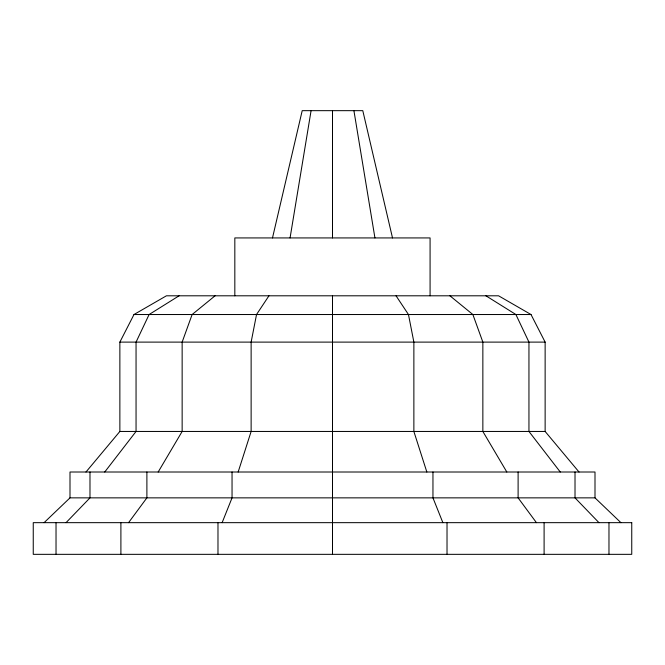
<?xml version="1.0" encoding="UTF-8"?>
<svg xmlns="http://www.w3.org/2000/svg" width="665" height="665" viewBox="0 0 665 665"><rect width="100%" height="100%" fill="white"/><g stroke="black" fill="none" stroke-linecap="round" stroke-linejoin="round"><path stroke-width="1" d="M290.065 237.929L311.079 110.664M272.492 237.929L302.209 110.664L362.791 110.664L392.508 237.929M238.161 472.009L251.129 431.452L251.129 342.109L256.532 314.528L268.951 295.8M222.127 522.665L232.043 497.861L232.043 472.009M85.976 472.009L119.866 431.452L119.866 342.109L133.989 314.528L166.425 295.8L498.575 295.8L531.011 314.528L545.134 342.109L545.134 431.452L579.024 472.009M158.179 472.009L182.144 431.452L182.144 342.109L192.127 314.528L215.069 295.8M128.561 522.665L146.89 497.861L146.89 472.009M104.738 472.009L136.051 431.452L136.051 342.109L149.101 314.528L179.068 295.8M66.035 522.665L89.983 497.861L89.983 472.009M44.081 522.665L70 497.861L595 497.861L620.919 522.665M133.989 314.528L531.011 314.528M119.866 342.109L545.134 342.109M119.866 431.452L545.134 431.452M485.932 295.8L515.899 314.528L528.949 342.109L528.949 431.452L560.263 472.009M449.931 295.8L472.873 314.528L482.857 342.109L482.857 431.452L506.821 472.009M598.966 522.665L575.017 497.861L575.017 472.009M536.439 522.665L518.11 497.861L518.11 472.009M396.049 295.8L408.468 314.528L413.871 342.109L413.871 431.452L426.839 472.009M442.873 522.665L432.957 497.861L432.957 472.009M353.921 110.664L374.935 237.929M608.974 522.665L608.974 554.336M595 497.861L595 472.009L70 472.009L70 497.861M544.103 522.665L544.103 554.336M447.021 522.665L447.021 554.336M430.08 295.8L430.08 237.929L234.828 237.929L234.828 295.8M332.5 110.664L332.5 237.929M332.5 295.8L332.5 554.336M217.979 522.665L217.979 554.336M120.897 522.665L120.897 554.336M56.026 522.665L56.026 554.336M631.75 522.665L33.25 522.665L33.25 554.336L631.75 554.336L631.75 522.665"/></g></svg>
